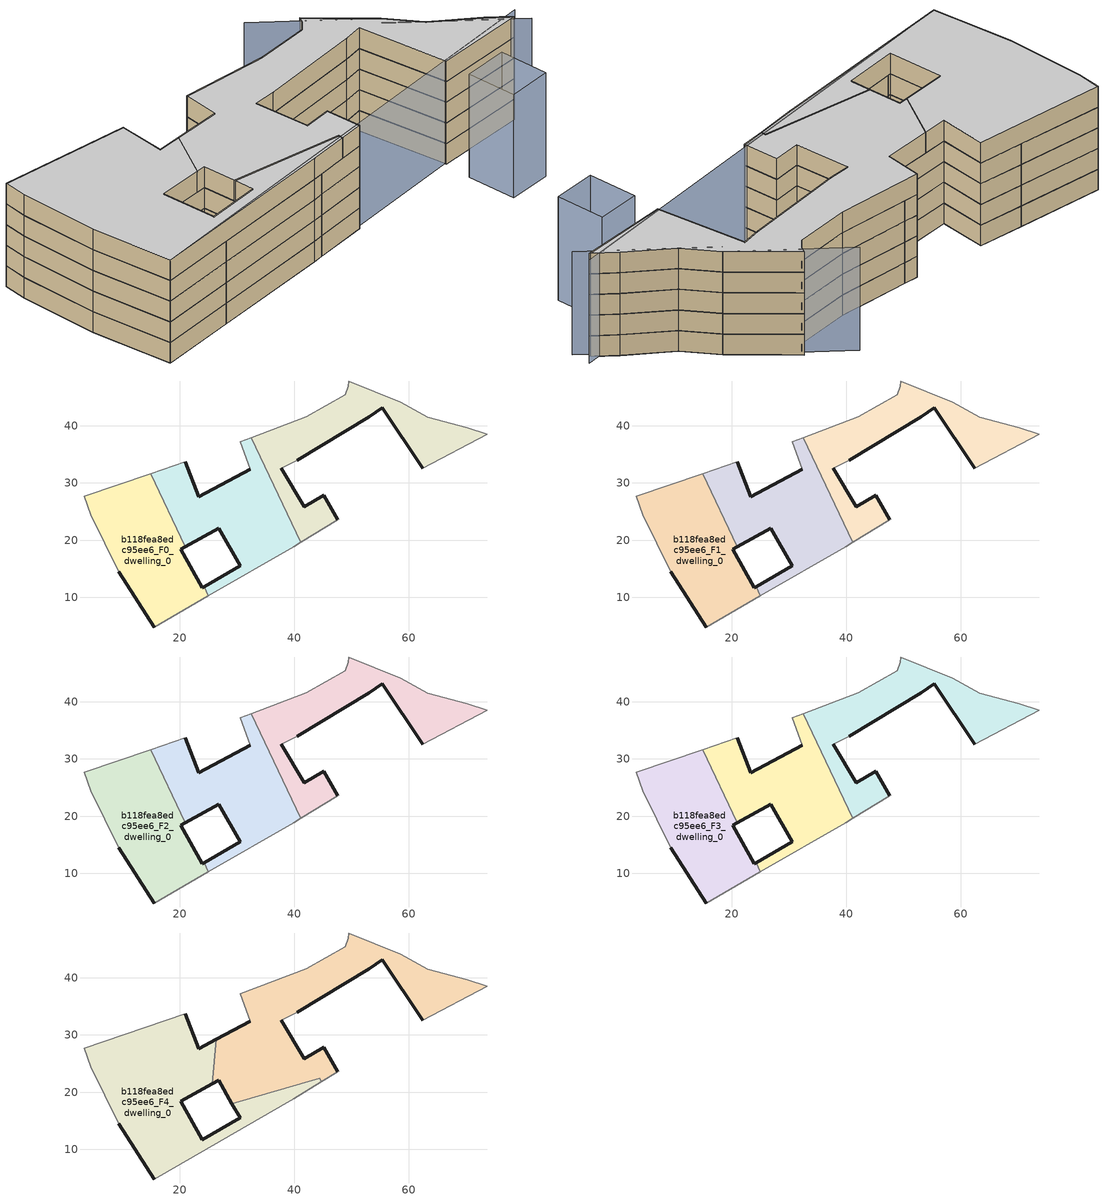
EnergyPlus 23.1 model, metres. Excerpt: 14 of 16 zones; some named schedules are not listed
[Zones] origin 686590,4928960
b118fea8edc95ee6_F0_dwelling_0
 floor ground (EU_floor_Construction): 24.98,10.28 24.24,11.86 23.93,11.68 20.12,18.44 20.92,18.87 14.89,31.63 3.31,27.66 4.42,24.48 9.36,14.48 15.52,4.84 z0
 wall outside (EU_wall_Construction): 20.92,18.87 20.12,18.44 23.93,11.68 24.24,11.86 / 15.52,4.84 9.36,14.48 z0:3
 wall adiabatic (EU_wall_Construction): 24.98,10.28 15.52,4.84 / 9.36,14.48 4.42,24.48 3.31,27.66 14.89,31.63 z0:3
 wall to b118fea8edc95ee6_F0_dwelling_1 (EU_wall_Construction): 14.89,31.63 20.92,18.87 / 24.24,11.86 24.98,10.28 z0:3
b118fea8edc95ee6_F0_dwelling_1
 floor ground (EU_floor_Construction): 39.87,18.85 41.1,19.59 32.46,37.87 30.56,37.15 32.28,32.37 23.29,27.59 20.94,33.72 14.89,31.63 20.92,18.87 26.82,22.07 30.51,15.5 24.24,11.86 24.98,10.28 z0
 wall outside (EU_wall_Construction): 20.94,33.72 23.29,27.59 32.28,32.37 / 24.24,11.86 30.51,15.5 26.82,22.07 20.92,18.87 z0:3
 wall adiabatic (EU_wall_Construction): 14.89,31.63 20.94,33.72 / 32.28,32.37 30.56,37.15 32.46,37.87 / 41.1,19.59 39.87,18.85 24.98,10.28 z0:3
 wall to b118fea8edc95ee6_F0_dwelling_2 (EU_wall_Construction): 32.46,37.87 41.1,19.59 z0:3
b118fea8edc95ee6_F0_dwelling_2
 floor ground (EU_floor_Construction): 62.43,32.56 73.68,38.51 70.15,39.66 63.31,41.42 58.6,44.11 49.48,47.79 49.44,46.85 48.86,45.41 42.06,41.56 32.46,37.87 41.1,19.59 47.57,23.53 45.1,27.87 41.73,25.87 37.75,32.59 40.5,33.97 53.08,41.56 55.33,43.14 z0
 wall outside (EU_wall_Construction): 62.43,32.56 55.33,43.14 53.08,41.56 40.5,33.97 / 37.75,32.59 41.73,25.87 45.1,27.87 47.57,23.53 z0:3
 wall adiabatic (EU_wall_Construction): 40.5,33.97 37.75,32.59 / 47.57,23.53 41.1,19.59 / 32.46,37.87 42.06,41.56 48.86,45.41 49.44,46.85 49.48,47.79 58.6,44.11 63.31,41.42 70.15,39.66 73.68,38.51 62.43,32.56 z0:3
b118fea8edc95ee6_F1_dwelling_0
 floor to b118fea8edc95ee6_F0_dwelling_0 (EU_floor_Construction): 24.98,10.28 24.24,11.86 23.93,11.68 20.12,18.44 20.92,18.87 14.89,31.63 3.31,27.66 4.42,24.48 9.36,14.48 15.52,4.84 z3
 wall outside (EU_wall_Construction): 20.92,18.87 20.12,18.44 23.93,11.68 24.24,11.86 / 15.52,4.84 9.36,14.48 z3:6
 wall adiabatic (EU_wall_Construction): 24.98,10.28 15.52,4.84 / 9.36,14.48 4.42,24.48 3.31,27.66 14.89,31.63 z3:6
 wall to b118fea8edc95ee6_F1_dwelling_1 (EU_wall_Construction): 14.89,31.63 20.92,18.87 / 24.24,11.86 24.98,10.28 z3:6
b118fea8edc95ee6_F1_dwelling_1
 floor to b118fea8edc95ee6_F0_dwelling_1 (EU_floor_Construction): 39.87,18.85 41.1,19.59 32.46,37.87 30.56,37.15 32.28,32.37 23.28,27.59 20.94,33.72 14.89,31.63 20.92,18.87 26.82,22.07 30.51,15.5 24.24,11.86 24.98,10.28 z3
 wall outside (EU_wall_Construction): 20.94,33.72 23.29,27.59 32.28,32.37 / 24.24,11.86 30.51,15.5 26.82,22.07 20.92,18.87 z3:6
 wall adiabatic (EU_wall_Construction): 14.89,31.63 20.94,33.72 / 32.28,32.37 30.56,37.15 32.46,37.87 / 41.1,19.59 39.87,18.85 24.98,10.28 z3:6
 wall to b118fea8edc95ee6_F1_dwelling_2 (EU_wall_Construction): 32.46,37.87 41.1,19.59 z3:6
b118fea8edc95ee6_F1_dwelling_2
 floor to b118fea8edc95ee6_F0_dwelling_2 (EU_floor_Construction): 62.43,32.56 73.68,38.51 70.15,39.66 63.31,41.42 58.6,44.11 49.48,47.79 49.44,46.85 48.86,45.41 42.06,41.56 32.46,37.87 41.1,19.59 47.57,23.53 45.1,27.87 41.73,25.87 37.75,32.59 40.5,33.97 53.08,41.56 55.33,43.14 z3
 wall outside (EU_wall_Construction): 62.43,32.56 55.33,43.14 53.08,41.56 40.5,33.97 / 37.75,32.59 41.73,25.87 45.1,27.87 47.57,23.53 z3:6
 wall adiabatic (EU_wall_Construction): 40.5,33.97 37.75,32.59 / 47.57,23.53 41.1,19.59 / 32.46,37.87 42.06,41.56 48.86,45.41 49.44,46.85 49.48,47.79 58.6,44.11 63.31,41.42 70.15,39.66 73.68,38.51 62.43,32.56 z3:6
b118fea8edc95ee6_F2_dwelling_0
 floor to b118fea8edc95ee6_F1_dwelling_0 (EU_floor_Construction): 24.98,10.28 24.24,11.86 23.93,11.68 20.12,18.44 20.92,18.87 14.89,31.63 3.31,27.66 4.42,24.48 9.36,14.48 15.52,4.84 z6
 wall outside (EU_wall_Construction): 20.92,18.87 20.12,18.44 23.93,11.68 24.24,11.86 / 15.52,4.84 9.36,14.48 z6:9
 wall adiabatic (EU_wall_Construction): 24.98,10.28 15.52,4.84 / 9.36,14.48 4.42,24.48 3.31,27.66 14.89,31.63 z6:9
 wall to b118fea8edc95ee6_F2_dwelling_1 (EU_wall_Construction): 14.89,31.63 20.92,18.87 / 24.24,11.86 24.98,10.28 z6:9
b118fea8edc95ee6_F2_dwelling_1
 floor to b118fea8edc95ee6_F1_dwelling_1 (EU_floor_Construction): 39.87,18.85 41.1,19.59 32.46,37.87 30.56,37.15 32.28,32.37 23.28,27.59 20.94,33.72 14.89,31.63 20.92,18.87 26.82,22.07 30.51,15.5 24.24,11.86 24.98,10.28 z6
 wall outside (EU_wall_Construction): 20.94,33.72 23.29,27.59 32.28,32.37 / 24.24,11.86 30.51,15.5 26.82,22.07 20.92,18.87 z6:9
 wall adiabatic (EU_wall_Construction): 14.89,31.63 20.94,33.72 / 32.28,32.37 30.56,37.15 32.46,37.87 / 41.1,19.59 39.87,18.85 24.98,10.28 z6:9
 wall to b118fea8edc95ee6_F2_dwelling_2 (EU_wall_Construction): 32.46,37.87 41.1,19.59 z6:9
b118fea8edc95ee6_F2_dwelling_2
 floor to b118fea8edc95ee6_F1_dwelling_2 (EU_floor_Construction): 62.43,32.56 73.68,38.51 70.15,39.66 63.31,41.42 58.6,44.11 49.48,47.79 49.44,46.85 48.86,45.41 42.06,41.56 32.46,37.87 41.1,19.59 47.57,23.53 45.1,27.87 41.73,25.87 37.75,32.59 40.5,33.97 53.08,41.56 55.33,43.14 z6
 wall outside (EU_wall_Construction): 62.43,32.56 55.33,43.14 53.08,41.56 40.5,33.97 / 37.75,32.59 41.73,25.87 45.1,27.87 47.57,23.53 z6:9
 wall adiabatic (EU_wall_Construction): 40.5,33.97 37.75,32.59 / 47.57,23.53 41.1,19.59 / 32.46,37.87 42.06,41.56 48.86,45.41 49.44,46.85 49.48,47.79 58.6,44.11 63.31,41.42 70.15,39.66 73.68,38.51 62.43,32.56 z6:9
b118fea8edc95ee6_F3_dwelling_0
 floor to b118fea8edc95ee6_F2_dwelling_0 (EU_floor_Construction): 24.98,10.28 24.24,11.86 23.93,11.68 20.12,18.44 20.92,18.87 14.89,31.63 3.31,27.66 4.42,24.48 9.36,14.48 15.52,4.84 z9
 wall outside (EU_wall_Construction): 20.92,18.87 20.12,18.44 23.93,11.68 24.24,11.86 / 15.52,4.84 9.36,14.48 z9:12
 wall adiabatic (EU_wall_Construction): 24.98,10.28 15.52,4.84 / 9.36,14.48 4.42,24.48 3.31,27.66 14.89,31.63 z9:12
 wall to b118fea8edc95ee6_F3_dwelling_1 (EU_wall_Construction): 14.89,31.63 20.92,18.87 / 24.24,11.86 24.98,10.28 z9:12
b118fea8edc95ee6_F3_dwelling_1
 floor to b118fea8edc95ee6_F2_dwelling_1 (EU_floor_Construction): 39.87,18.85 41.1,19.59 32.46,37.87 30.56,37.15 32.28,32.37 23.28,27.59 20.94,33.72 14.89,31.63 20.92,18.87 26.82,22.07 30.51,15.5 24.24,11.86 24.98,10.28 z9
 wall outside (EU_wall_Construction): 20.94,33.72 23.29,27.59 32.28,32.37 / 24.24,11.86 30.51,15.5 26.82,22.07 20.92,18.87 z9:12
 wall adiabatic (EU_wall_Construction): 14.89,31.63 20.94,33.72 / 32.28,32.37 30.56,37.15 32.46,37.87 / 41.1,19.59 39.87,18.85 24.98,10.28 z9:12
 wall to b118fea8edc95ee6_F3_dwelling_2 (EU_wall_Construction): 32.46,37.87 41.1,19.59 z9:12
b118fea8edc95ee6_F3_dwelling_2
 floor to b118fea8edc95ee6_F2_dwelling_2 (EU_floor_Construction): 62.43,32.56 73.68,38.51 70.15,39.66 63.31,41.42 58.6,44.11 49.48,47.79 49.44,46.85 48.86,45.41 42.06,41.56 32.46,37.87 41.1,19.59 47.57,23.53 45.1,27.87 41.73,25.87 37.75,32.59 40.5,33.97 53.08,41.56 55.33,43.14 z9
 wall outside (EU_wall_Construction): 62.43,32.56 55.33,43.14 53.08,41.56 40.5,33.97 / 37.75,32.59 41.73,25.87 45.1,27.87 47.57,23.53 z9:12
 wall adiabatic (EU_wall_Construction): 40.5,33.97 37.75,32.59 / 47.57,23.53 41.1,19.59 / 32.46,37.87 42.06,41.56 48.86,45.41 49.44,46.85 49.48,47.79 58.6,44.11 63.31,41.42 70.15,39.66 73.68,38.51 62.43,32.56 z9:12
b118fea8edc95ee6_F4_dwelling_0
 floor to b118fea8edc95ee6_F3_dwelling_0 (EU_floor_Construction): 24.98,10.28 24.24,11.86 23.93,11.68 20.12,18.44 20.92,18.87 14.89,31.63 3.31,27.66 4.42,24.48 9.36,14.48 15.52,4.84 z12
 floor to b118fea8edc95ee6_F3_dwelling_1 (EU_floor_Construction): 39.87,18.85 41.1,19.59 40.33,21.22 29.11,18 30.51,15.5 24.24,11.86 24.98,10.28 z12; 25.7,21.46 26.32,29.2 23.28,27.59 20.94,33.72 14.89,31.63 20.92,18.87 z12
 floor to b118fea8edc95ee6_F3_dwelling_2 (EU_floor_Construction): 44.69,21.78 44.42,22.4 40.33,21.22 41.1,19.59 z12
 wall outside (EU_wall_Construction): 20.94,33.72 23.29,27.59 26.32,29.2 / 25.7,21.46 20.12,18.44 23.93,11.68 30.51,15.5 29.11,18 / 15.52,4.84 9.36,14.48 z12:15
 wall adiabatic (EU_wall_Construction): 9.36,14.48 4.42,24.48 3.31,27.66 20.94,33.72 / 44.42,22.4 44.69,21.78 39.87,18.85 15.52,4.84 z12:15
 wall to b118fea8edc95ee6_F4_dwelling_1 (EU_wall_Construction): 26.32,29.2 25.7,21.46 / 29.11,18 44.42,22.4 z12:15
 ceiling to b118fea8edc95ee6_F5_dwelling_0 (EU_floor_Construction): 44.42,22.4 44.69,21.78 39.87,18.85 15.52,4.84 9.36,14.48 4.42,24.48 3.31,27.66 20.94,33.72 23.28,27.59 26.32,29.2 25.7,21.46 20.12,18.44 23.93,11.68 30.51,15.5 29.11,18 z15
b118fea8edc95ee6_F4_dwelling_1
 floor to b118fea8edc95ee6_F3_dwelling_1 (EU_floor_Construction): 40.33,21.22 32.46,37.87 30.56,37.15 32.28,32.37 26.32,29.2 25.7,21.46 26.82,22.07 29.11,18 z12
 floor to b118fea8edc95ee6_F3_dwelling_2 (EU_floor_Construction): 62.43,32.56 73.68,38.51 70.15,39.66 63.31,41.42 58.6,44.11 49.48,47.79 49.44,46.85 48.86,45.41 42.06,41.56 32.46,37.87 40.33,21.22 44.42,22.4 44.69,21.78 47.57,23.53 45.1,27.87 41.73,25.87 37.75,32.59 40.5,33.97 53.08,41.56 55.33,43.14 z12
 wall outside (EU_wall_Construction): 29.11,18 26.82,22.07 25.7,21.46 / 26.32,29.2 32.28,32.37 / 62.43,32.56 55.33,43.14 53.08,41.56 40.5,33.97 / 37.75,32.59 41.73,25.87 45.1,27.87 47.57,23.53 z12:15
 wall adiabatic (EU_wall_Construction): 32.28,32.37 30.56,37.15 42.06,41.56 48.86,45.41 49.44,46.85 49.48,47.79 58.6,44.11 63.31,41.42 70.15,39.66 73.68,38.51 62.43,32.56 / 40.5,33.97 37.75,32.59 / 47.57,23.53 44.69,21.78 44.42,22.4 z12:15
 ceiling to b118fea8edc95ee6_F5_dwelling_1 (EU_floor_Construction): 70.15,39.66 73.68,38.51 62.43,32.56 55.33,43.14 53.08,41.56 40.5,33.97 37.75,32.59 41.73,25.87 45.1,27.87 47.57,23.53 44.69,21.78 44.42,22.4 29.11,18 26.82,22.07 25.7,21.46 26.32,29.2 32.28,32.37 30.56,37.15 42.06,41.56 48.86,45.41 49.44,46.85 49.48,47.79 58.6,44.11 63.31,41.42 z15
shading: 15.52,4.84 74.21,39.86 / 75.43,37.38 58.27,43.1 / 58.6,44.11 42.88,49.35 / 69.32,31.82 72.64,25.71 / 72.64,25.71 67.28,22.79 / 67.28,22.79 63.96,28.9 / 63.96,28.9 69.32,31.82 z0:15
[Building]
EU S2 Campaign: North Axis=0; Terrain=City; Solar Distribution=FullExterior
[Site:Location]
Bologna: Latitude=44.5; Longitude=11.25; Time Zone=1; Elevation=37
[SizingPeriod:WeatherFileDays]
AnnualSizingPeriod: Begin Month=1; Begin Day of Month=1; End Month=12; End Day of Month=31; Day of Week for Start Day=Monday; Use Weather File Daylight Saving Period=No; Use Weather File Rain and Snow Indicators=No
[MATERIAL]
EU_InternalMass_Material: Roughness=MediumRough; Thickness=0.1; Conductivity=1; Density=1800; Specific Heat=900; Thermal Absorptance=0.9; Solar Absorptance=0.7; Visible Absorptance=0.7
[MATERIAL:NOMASS] Roughness=MediumRough; Thermal Absorptance=0.9; Solar Absorptance=0.7; Visible Absorptance=0.7
Name | Thermal Resistance
EU_wall_NoMass | 0.905828
EU_floor_NoMass | 0.67114
[CONSTRUCTION]
EU_wall_Construction: EU_wall_NoMass
EU_floor_Construction: EU_floor_NoMass
EU_InternalMass_Construction: EU_InternalMass_Material
[ZONE] Type=1; Multiplier=1; Ceiling Height=autocalculate; Floor Area=autocalculate; Part of Total Floor Area=Yes
Name | Volume
b118fea8edc95ee6_F0_dwelling_0; b118fea8edc95ee6_F1_dwelling_0; b118fea8edc95ee6_F2_dwelling_0; b118fea8edc95ee6_F3_dwelling_0 | 881.134
b118fea8edc95ee6_F4_dwelling_0 | 1319.08
b118fea8edc95ee6_F0_dwelling_1 | 881.122
b118fea8edc95ee6_F1_dwelling_1; b118fea8edc95ee6_F2_dwelling_1; b118fea8edc95ee6_F3_dwelling_1 | 881.123
b118fea8edc95ee6_F4_dwelling_1 | 1324.29
b118fea8edc95ee6_F0_dwelling_2 | 881.138
b118fea8edc95ee6_F1_dwelling_2; b118fea8edc95ee6_F2_dwelling_2; b118fea8edc95ee6_F3_dwelling_2 | 881.14
[INTERNALMASS] Construction=EU_InternalMass_Construction
Name | Zone or ZoneList | Surface Area
b118fea8edc95ee6_F0_dwelling_0_EU_InternalMass | b118fea8edc95ee6_F0_dwelling_0 | 293.712
b118fea8edc95ee6_F0_dwelling_1_EU_InternalMass | b118fea8edc95ee6_F0_dwelling_1 | 293.708
b118fea8edc95ee6_F0_dwelling_2_EU_InternalMass | b118fea8edc95ee6_F0_dwelling_2 | 293.713
b118fea8edc95ee6_F1_dwelling_0_EU_InternalMass | b118fea8edc95ee6_F1_dwelling_0 | 293.712
b118fea8edc95ee6_F1_dwelling_1_EU_InternalMass | b118fea8edc95ee6_F1_dwelling_1 | 293.708
b118fea8edc95ee6_F1_dwelling_2_EU_InternalMass | b118fea8edc95ee6_F1_dwelling_2 | 293.713
b118fea8edc95ee6_F2_dwelling_0_EU_InternalMass | b118fea8edc95ee6_F2_dwelling_0 | 293.712
b118fea8edc95ee6_F2_dwelling_1_EU_InternalMass | b118fea8edc95ee6_F2_dwelling_1 | 293.708
b118fea8edc95ee6_F2_dwelling_2_EU_InternalMass | b118fea8edc95ee6_F2_dwelling_2 | 293.713
b118fea8edc95ee6_F3_dwelling_0_EU_InternalMass | b118fea8edc95ee6_F3_dwelling_0 | 293.712
b118fea8edc95ee6_F3_dwelling_1_EU_InternalMass | b118fea8edc95ee6_F3_dwelling_1 | 293.708
b118fea8edc95ee6_F3_dwelling_2_EU_InternalMass | b118fea8edc95ee6_F3_dwelling_2 | 293.713
b118fea8edc95ee6_F4_dwelling_0_EU_InternalMass | b118fea8edc95ee6_F4_dwelling_0 | 439.704
b118fea8edc95ee6_F4_dwelling_1_EU_InternalMass | b118fea8edc95ee6_F4_dwelling_1 | 441.432
[OTHEREQUIPMENT] Fuel Type=Electricity; Design Level Calculation Method=Watts/Area; Power per Zone Floor Area=1; Fraction Latent=0; Fraction Radiant=0; Fraction Lost=0; Carbon Dioxide Generation Rate=0; EndUse Subcategory=EU_Step8_InternalGains
Name | Zone or ZoneList or Space or SpaceList | Schedule
EU_Step8_InternalGain_b118fea8edc95ee6_F0_dwelling_0_f000 | b118fea8edc95ee6_F0_dwelling_0 | EU_Step8_GainSchedule_b118fea8edc95ee6_F0_dwelling_0_f000
EU_Step8_InternalGain_b118fea8edc95ee6_F0_dwelling_1_f000 | b118fea8edc95ee6_F0_dwelling_1 | EU_Step8_GainSchedule_b118fea8edc95ee6_F0_dwelling_1_f000
EU_Step8_InternalGain_b118fea8edc95ee6_F0_dwelling_2_f000 | b118fea8edc95ee6_F0_dwelling_2 | EU_Step8_GainSchedule_b118fea8edc95ee6_F0_dwelling_2_f000
EU_Step8_InternalGain_b118fea8edc95ee6_F1_dwelling_0_f000 | b118fea8edc95ee6_F1_dwelling_0 | EU_Step8_GainSchedule_b118fea8edc95ee6_F1_dwelling_0_f000
EU_Step8_InternalGain_b118fea8edc95ee6_F1_dwelling_1_f000 | b118fea8edc95ee6_F1_dwelling_1 | EU_Step8_GainSchedule_b118fea8edc95ee6_F1_dwelling_1_f000
EU_Step8_InternalGain_b118fea8edc95ee6_F1_dwelling_2_f000 | b118fea8edc95ee6_F1_dwelling_2 | EU_Step8_GainSchedule_b118fea8edc95ee6_F1_dwelling_2_f000
EU_Step8_InternalGain_b118fea8edc95ee6_F2_dwelling_0_f000 | b118fea8edc95ee6_F2_dwelling_0 | EU_Step8_GainSchedule_b118fea8edc95ee6_F2_dwelling_0_f000
EU_Step8_InternalGain_b118fea8edc95ee6_F2_dwelling_1_f000 | b118fea8edc95ee6_F2_dwelling_1 | EU_Step8_GainSchedule_b118fea8edc95ee6_F2_dwelling_1_f000
EU_Step8_InternalGain_b118fea8edc95ee6_F2_dwelling_2_f000 | b118fea8edc95ee6_F2_dwelling_2 | EU_Step8_GainSchedule_b118fea8edc95ee6_F2_dwelling_2_f000
EU_Step8_InternalGain_b118fea8edc95ee6_F3_dwelling_0_f000 | b118fea8edc95ee6_F3_dwelling_0 | EU_Step8_GainSchedule_b118fea8edc95ee6_F3_dwelling_0_f000
EU_Step8_InternalGain_b118fea8edc95ee6_F3_dwelling_1_f000 | b118fea8edc95ee6_F3_dwelling_1 | EU_Step8_GainSchedule_b118fea8edc95ee6_F3_dwelling_1_f000
EU_Step8_InternalGain_b118fea8edc95ee6_F3_dwelling_2_f000 | b118fea8edc95ee6_F3_dwelling_2 | EU_Step8_GainSchedule_b118fea8edc95ee6_F3_dwelling_2_f000
EU_Step8_InternalGain_b118fea8edc95ee6_F4_dwelling_0_f000 | b118fea8edc95ee6_F4_dwelling_0 | EU_Step8_GainSchedule_b118fea8edc95ee6_F4_dwelling_0_f000
EU_Step8_InternalGain_b118fea8edc95ee6_F4_dwelling_1_f000 | b118fea8edc95ee6_F4_dwelling_1 | EU_Step8_GainSchedule_b118fea8edc95ee6_F4_dwelling_1_f000
[ZONEVENTILATION:DESIGNFLOWRATE] Schedule=EU_AlwaysOn; Design Flow Rate Calculation Method=AirChanges/Hour; Air Changes per Hour=0.73129; Ventilation Type=Natural; Fan Pressure Rise=0; Fan Total Efficiency=1; Constant Term Coefficient=1; Temperature Term Coefficient=0; Velocity Term Coefficient=0; Velocity Squared Term Coefficient=0; Minimum Indoor Temperature=-100; Maximum Indoor Temperature=100; Delta Temperature=-100; Minimum Outdoor Temperature=-100; Maximum Outdoor Temperature=100; Maximum Wind Speed=40
Name | Zone or ZoneList or Space or SpaceList
EU_ConstantAir_b118fea8edc95ee6_F0_dwelling_0 | b118fea8edc95ee6_F0_dwelling_0
EU_ConstantAir_b118fea8edc95ee6_F0_dwelling_1 | b118fea8edc95ee6_F0_dwelling_1
EU_ConstantAir_b118fea8edc95ee6_F0_dwelling_2 | b118fea8edc95ee6_F0_dwelling_2
EU_ConstantAir_b118fea8edc95ee6_F1_dwelling_0 | b118fea8edc95ee6_F1_dwelling_0
EU_ConstantAir_b118fea8edc95ee6_F1_dwelling_1 | b118fea8edc95ee6_F1_dwelling_1
EU_ConstantAir_b118fea8edc95ee6_F1_dwelling_2 | b118fea8edc95ee6_F1_dwelling_2
EU_ConstantAir_b118fea8edc95ee6_F2_dwelling_0 | b118fea8edc95ee6_F2_dwelling_0
EU_ConstantAir_b118fea8edc95ee6_F2_dwelling_1 | b118fea8edc95ee6_F2_dwelling_1
EU_ConstantAir_b118fea8edc95ee6_F2_dwelling_2 | b118fea8edc95ee6_F2_dwelling_2
EU_ConstantAir_b118fea8edc95ee6_F3_dwelling_0 | b118fea8edc95ee6_F3_dwelling_0
EU_ConstantAir_b118fea8edc95ee6_F3_dwelling_1 | b118fea8edc95ee6_F3_dwelling_1
EU_ConstantAir_b118fea8edc95ee6_F3_dwelling_2 | b118fea8edc95ee6_F3_dwelling_2
EU_ConstantAir_b118fea8edc95ee6_F4_dwelling_0 | b118fea8edc95ee6_F4_dwelling_0
EU_ConstantAir_b118fea8edc95ee6_F4_dwelling_1 | b118fea8edc95ee6_F4_dwelling_1
[HVACTEMPLATE:THERMOSTAT] Constant Heating Setpoint=20; Constant Cooling Setpoint=50
EU_HeatOnly_b118fea8edc95ee6_F0_dwelling_0; EU_HeatOnly_b118fea8edc95ee6_F0_dwelling_1; EU_HeatOnly_b118fea8edc95ee6_F0_dwelling_2; EU_HeatOnly_b118fea8edc95ee6_F1_dwelling_0; EU_HeatOnly_b118fea8edc95ee6_F1_dwelling_1; EU_HeatOnly_b118fea8edc95ee6_F1_dwelling_2; EU_HeatOnly_b118fea8edc95ee6_F2_dwelling_0; EU_HeatOnly_b118fea8edc95ee6_F2_dwelling_1; EU_HeatOnly_b118fea8edc95ee6_F2_dwelling_2; EU_HeatOnly_b118fea8edc95ee6_F3_dwelling_0; EU_HeatOnly_b118fea8edc95ee6_F3_dwelling_1; EU_HeatOnly_b118fea8edc95ee6_F3_dwelling_2; EU_HeatOnly_b118fea8edc95ee6_F4_dwelling_0; EU_HeatOnly_b118fea8edc95ee6_F4_dwelling_1; EU_HeatOnly_b118fea8edc95ee6_F5_dwelling_0; EU_HeatOnly_b118fea8edc95ee6_F5_dwelling_1
